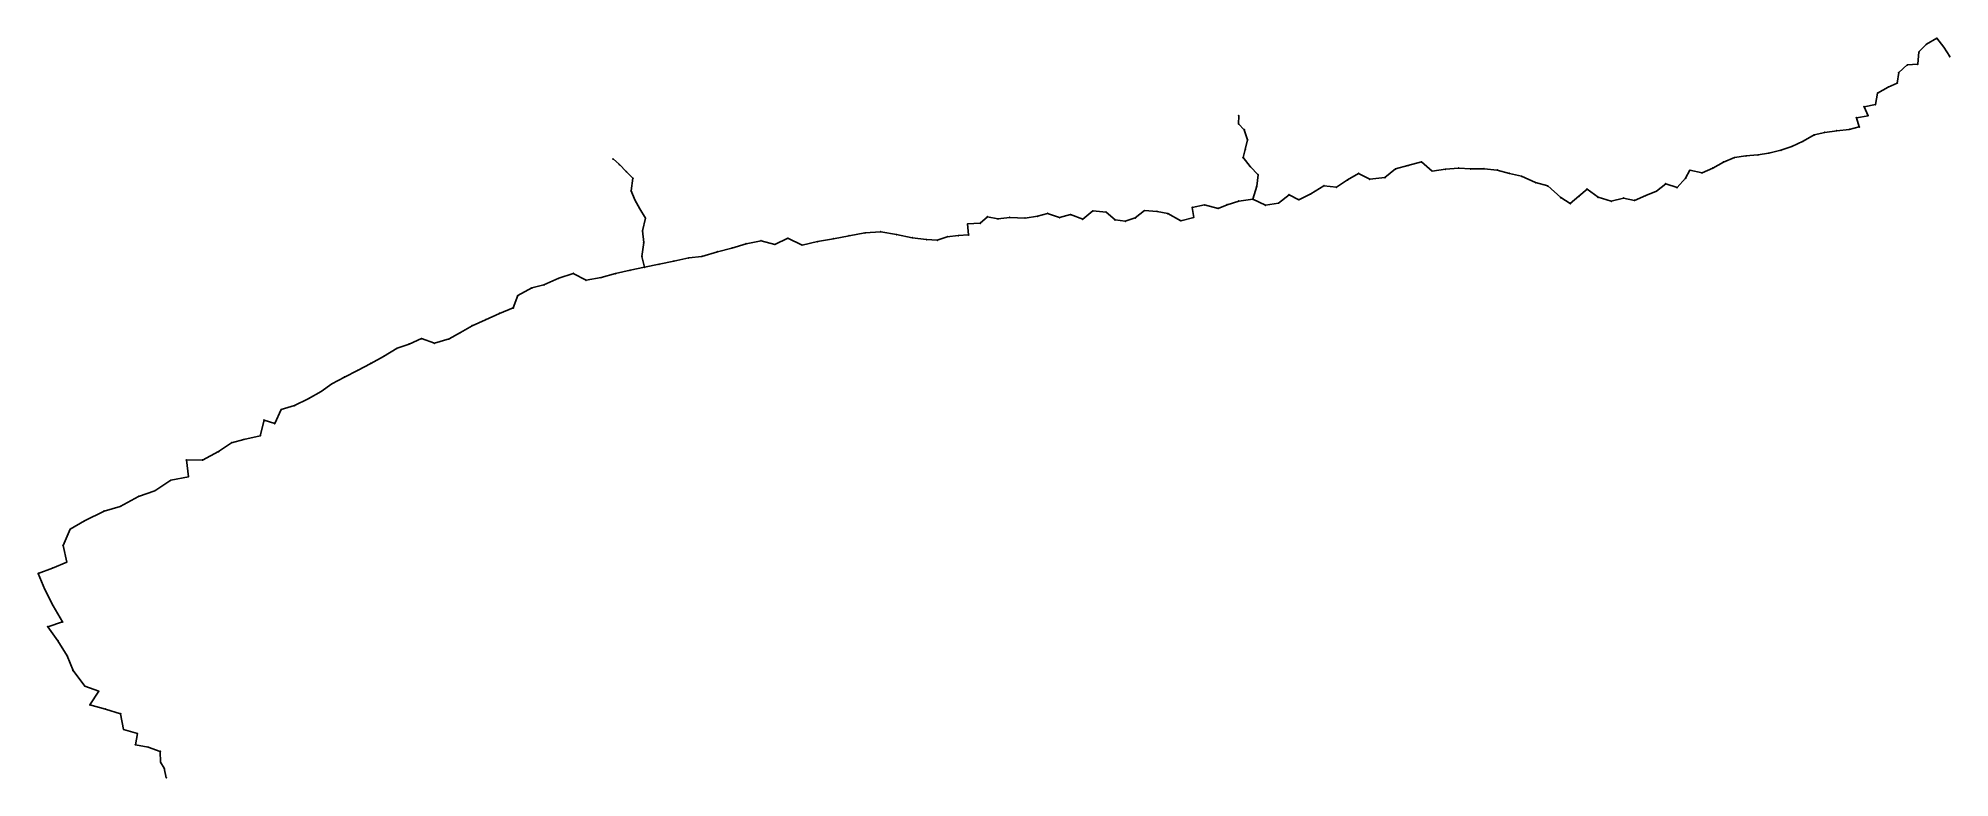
# Model space of a CAD drawing. Extents: x 321977 to 672973, y 4656206 to 4750422.
# Drawn here: x 571519 to 672973, y 4711154 to 4750422 of the extents above.
import ezdxf

# ---------------------------------------------------------------- set-up
doc = ezdxf.new("R2010")
doc.units = 0
doc.header["$MEASUREMENT"] = 0
doc.layers.add('MESH_NDSTRNGS', color=17, linetype='CONTINUOUS')

msp = doc.modelspace()

# ---------------------------------------------------------------- linework, layer by layer
at = {"layer": 'MESH_NDSTRNGS', "color": 17}
for points in [[(671737.911, 4750105.96, -1.979), (672290.362, 4750422.43, -0.994)], [(672290.362, 4750422.43, -0.994), (672654.117, 4749948.36, -0.885)], [(671272.357, 4749043.46, -5.147), (671334.55, 4749692.89, -4.492)], [(671334.55, 4749692.89, -4.492), (671737.911, 4750105.96, -1.979)], [(672654.117, 4749948.36, -0.885), (672973.339, 4749448.27, 0.526)], [(670184.76, 4748043.05, -8.174), (670265.219, 4748601.65, -7.125)], [(670265.219, 4748601.65, -7.125), (670716.981, 4749002.08, -6.772)], [(670716.981, 4749002.08, -6.772), (671272.357, 4749043.46, -5.147)], [(669026.28, 4746897.26, -9.975), (669138.11, 4747512.03, -7.734)], [(669138.11, 4747512.03, -7.734), (669706.503, 4747825.74, -7.995)], [(669706.503, 4747825.74, -7.995), (670184.76, 4748043.05, -8.174)], [(635225.271, 4745876.03, 0.223), (635236.145, 4746309.12, 0.427)], [(668021.481, 4746198.88, -7.557), (668633.495, 4746303.84, -9.842)], [(668167.139, 4745711.83, -8.475), (668021.481, 4746198.88, -7.557)], [(668421.866, 4746782.49, -8.052), (669026.28, 4746897.26, -9.975)], [(668633.495, 4746303.84, -9.842), (668421.866, 4746782.49, -8.052)], [(635525.031, 4745559.06, -4.165), (635225.271, 4745876.03, 0.223)], [(635707.87, 4745025.72, -11.095), (635525.031, 4745559.06, -4.165)], [(665188.252, 4744955.26, -13.324), (665777.25, 4745287.52, -12.602)], [(665777.25, 4745287.52, -12.602), (666338.671, 4745416.48, -11.969)], [(666338.671, 4745416.48, -11.969), (666979.189, 4745506.58, -11.543)], [(666979.189, 4745506.58, -11.543), (667637.519, 4745582.27, -9.816)], [(667637.519, 4745582.27, -9.816), (668167.139, 4745711.83, -8.475)], [(635463.149, 4744088.86, -12.431), (635577.902, 4744513.6, -12.317)], [(635843.352, 4743610.23, -12.476), (635463.149, 4744088.86, -12.431)], [(635577.902, 4744513.6, -12.317), (635707.87, 4745025.72, -11.095)], [(660963.754, 4743842.41, -14.319), (661539.407, 4744087.25, -11.884)], [(661539.407, 4744087.25, -11.884), (662153.709, 4744172.21, -9.325)], [(662153.709, 4744172.21, -9.325), (662789.436, 4744223.5, -13.582)], [(662789.436, 4744223.5, -13.582), (663370.905, 4744323.99, -14.575)], [(663370.905, 4744323.99, -14.575), (664007.756, 4744469.59, -14.275)], [(664007.756, 4744469.59, -14.275), (664599.039, 4744680.15, -13.745)], [(664599.039, 4744680.15, -13.745), (665188.252, 4744955.26, -13.324)], [(602031.042, 4744010.47, 0.245), (602361.259, 4743716.4, -2.447)], [(602361.259, 4743716.4, -2.447), (602731.428, 4743340.01, -5.927)], [(602731.428, 4743340.01, -5.927), (603080.928, 4742986.67, -10.422)], [(636262.465, 4743174.25, -11.476), (635843.352, 4743610.23, -12.476)], [(636190.912, 4742558.5, -11.955), (636262.465, 4743174.25, -11.476)], [(641008.281, 4742902.29, -17.675), (641592.497, 4743243.82, -17.476)], [(641592.497, 4743243.82, -17.476), (642191.485, 4742933.44, -18.061)], [(642191.485, 4742933.44, -18.061), (642995.317, 4743025.32, -18.209)], [(642995.317, 4743025.32, -18.209), (643560.284, 4743480.88, -16.974)], [(643560.284, 4743480.88, -16.974), (644211.547, 4743662.25, -16.395)], [(644211.547, 4743662.25, -16.395), (644934.28, 4743856.23, -16.196)], [(644934.28, 4743856.23, -16.196), (645498.283, 4743365.72, -17.619)], [(645498.283, 4743365.72, -17.619), (646207.842, 4743464.03, -15.408)], [(646207.842, 4743464.03, -15.408), (646906.605, 4743528.67, -16.476)], [(646906.605, 4743528.67, -16.476), (647550.612, 4743486.86, -16.491)], [(647550.612, 4743486.86, -16.491), (648255.822, 4743494.81, -16.822)], [(648255.822, 4743494.81, -16.822), (648952.45, 4743423.49, -16.921)], [(648952.45, 4743423.49, -16.921), (649603.73, 4743245, -16.877)], [(649603.73, 4743245, -16.877), (650243.967, 4743092.96, -16.476)], [(650243.967, 4743092.96, -16.476), (650991.181, 4742760.71, -16.663)], [(658948.178, 4742988.48, -15.776), (659185.409, 4743415.82, -15.178)], [(659185.409, 4743415.82, -15.178), (659828.819, 4743266.19, -15.454)], [(659828.819, 4743266.19, -15.454), (660391.567, 4743525.22, -14.943)], [(660391.567, 4743525.22, -14.943), (660963.754, 4743842.41, -14.319)], [(603080.928, 4742986.67, -10.422), (602983.468, 4742310.77, -10.761)], [(602983.468, 4742310.77, -10.761), (603183.333, 4741839.25, -11.459)], [(635984.721, 4741872.09, -12.748), (636190.912, 4742558.5, -11.955)], [(637351.087, 4741666.82, -14.982), (637907.418, 4742113.23, -15.586)], [(637907.418, 4742113.23, -15.586), (638425.233, 4741845.49, -16.482)], [(638425.233, 4741845.49, -16.482), (639053.495, 4742152.73, -16.876)], [(639053.495, 4742152.73, -16.876), (639756.916, 4742585.8, -17.247)], [(639756.916, 4742585.8, -17.247), (640416.26, 4742513.46, -17.868)], [(640416.26, 4742513.46, -17.868), (641008.281, 4742902.29, -17.675)], [(650991.181, 4742760.71, -16.663), (651634.476, 4742577.35, -16.681)], [(651634.476, 4742577.35, -16.681), (652327.28, 4741956.94, -17.111)], [(652834.304, 4741643.16, -17.431), (653294.505, 4742031.03, -17.476)], [(653294.505, 4742031.03, -17.476), (653724.537, 4742411.67, -17.343)], [(653724.537, 4742411.67, -17.343), (654306.549, 4741976.67, -14.964)], [(656232.547, 4741807.02, -16.803), (656833.944, 4742068.48, -16.638)], [(656833.944, 4742068.48, -16.638), (657411.245, 4742309.64, -16.509)], [(657411.245, 4742309.64, -16.509), (657902.285, 4742697.3, -16.076)], [(657902.285, 4742697.3, -16.076), (658504.121, 4742493.87, -16.245)], [(658504.121, 4742493.87, -16.245), (658948.178, 4742988.48, -15.776)], [(603183.333, 4741839.25, -11.459), (603451.86, 4741361.66, -11.354)], [(603451.86, 4741361.66, -11.354), (603748.619, 4740876.17, -8.405)], [(624562.66, 4740967.39, -17.871), (625087.887, 4741122.98, -17.637)], [(624562.66, 4740967.39, -17.871), (625087.887, 4741122.98, -17.637)], [(625087.887, 4741122.98, -17.637), (625725.315, 4740901.51, -18.155)], [(625087.887, 4741122.98, -17.637), (625725.315, 4740901.51, -18.155)], [(625725.315, 4740901.51, -18.155), (626310.157, 4741058.92, -17.816)], [(625725.315, 4740901.51, -18.155), (626310.157, 4741058.92, -17.816)], [(626310.157, 4741058.92, -17.816), (626959.068, 4740809.41, -18.521)], [(626310.157, 4741058.92, -17.816), (626959.068, 4740809.41, -18.521)], [(626959.068, 4740809.41, -18.521), (627494.453, 4741248.89, -18.272)], [(626959.068, 4740809.41, -18.521), (627494.453, 4741248.89, -18.272)], [(627494.453, 4741248.89, -18.272), (628198.436, 4741188.53, -18.565)], [(627494.453, 4741248.89, -18.272), (628198.436, 4741188.53, -18.565)], [(628198.436, 4741188.53, -18.565), (628672.861, 4740776.81, -18.476)], [(628198.436, 4741188.53, -18.565), (628672.861, 4740776.81, -18.476)], [(629742.693, 4740884.35, -18.476), (630229.89, 4741268.93, -18.458)], [(629742.693, 4740884.35, -18.476), (630229.89, 4741268.93, -18.458)], [(630229.89, 4741268.93, -18.458), (630902.836, 4741228.46, -18.52)], [(630229.89, 4741268.93, -18.458), (630902.836, 4741228.46, -18.52)], [(630902.836, 4741228.46, -18.52), (631467.45, 4741109.4, -18.148)], [(630902.836, 4741228.46, -18.52), (631467.45, 4741109.4, -18.148)], [(631467.45, 4741109.4, -18.148), (632169.63, 4740726.7, -15.266)], [(631467.45, 4741109.4, -18.148), (632169.63, 4740726.7, -15.266)], [(632771.913, 4741436.9, -15.371), (633421.787, 4741569.28, -13.846)], [(632771.913, 4741436.9, -15.371), (633421.787, 4741569.28, -13.846)], [(632845.133, 4740909.72, -14.454), (632771.913, 4741436.9, -15.371)], [(632845.133, 4740909.72, -14.454), (632771.913, 4741436.9, -15.371)], [(633421.787, 4741569.28, -13.846), (634137.304, 4741381.45, -13.496)], [(633421.787, 4741569.28, -13.846), (634137.304, 4741381.45, -13.496)], [(634137.304, 4741381.45, -13.496), (634614.696, 4741576.11, -13.425)], [(634137.304, 4741381.45, -13.496), (634614.696, 4741576.11, -13.425)], [(634614.696, 4741576.11, -13.425), (635232.835, 4741775.22, -12.976)], [(634614.696, 4741576.11, -13.425), (635232.835, 4741775.22, -12.976)], [(635232.835, 4741775.22, -12.976), (635984.721, 4741872.09, -12.748)], [(635232.835, 4741775.22, -12.976), (635984.721, 4741872.09, -12.748)], [(635984.721, 4741872.09, -12.748), (636647.884, 4741552.12, -13.313)], [(636647.884, 4741552.12, -13.313), (637351.087, 4741666.82, -14.982)], [(652327.28, 4741956.94, -17.111), (652834.304, 4741643.16, -17.431)], [(654306.549, 4741976.67, -14.964), (655005.994, 4741769.54, -16.623)], [(655005.994, 4741769.54, -16.623), (655658.096, 4741931.17, -16.476)], [(655658.096, 4741931.17, -16.476), (656232.547, 4741807.02, -16.803)], [(603748.619, 4740876.17, -8.405), (603596.554, 4740192.64, -4.853)], [(603596.554, 4740192.64, -4.853), (603655.045, 4739579.7, -4.728)], [(614558.459, 4739931.67, -17.682), (615394.61, 4740085.86, -15.099)], [(614558.459, 4739931.67, -17.682), (615394.61, 4740085.86, -15.099)], [(615394.61, 4740085.86, -15.099), (616236.682, 4740149.61, -17.263)], [(615394.61, 4740085.86, -15.099), (616236.682, 4740149.61, -17.263)], [(616236.682, 4740149.61, -17.263), (617072.707, 4739998.04, -17.998)], [(616236.682, 4740149.61, -17.263), (617072.707, 4739998.04, -17.998)], [(617072.707, 4739998.04, -17.998), (617904.924, 4739823.85, -18.468)], [(617072.707, 4739998.04, -17.998), (617904.924, 4739823.85, -18.468)], [(620345.337, 4739941.65, -18.477), (620893.29, 4739981.66, -18.262)], [(620345.337, 4739941.65, -18.477), (620893.29, 4739981.66, -18.262)], [(620848.048, 4740560.17, -17.342), (621512.614, 4740595.19, -17.477)], [(620848.048, 4740560.17, -17.342), (621512.614, 4740595.19, -17.477)], [(620893.29, 4739981.66, -18.262), (620848.048, 4740560.17, -17.342)], [(620893.29, 4739981.66, -18.262), (620848.048, 4740560.17, -17.342)], [(621512.614, 4740595.19, -17.477), (621899.997, 4740945.05, -16.623)], [(621512.614, 4740595.19, -17.477), (621899.997, 4740945.05, -16.623)], [(621899.997, 4740945.05, -16.623), (622458.07, 4740827.59, -16.953)], [(621899.997, 4740945.05, -16.623), (622458.07, 4740827.59, -16.953)], [(622458.07, 4740827.59, -16.953), (623081.636, 4740909.44, -16.733)], [(622458.07, 4740827.59, -16.953), (623081.636, 4740909.44, -16.733)], [(623081.636, 4740909.44, -16.733), (623893.306, 4740872.15, -17.506)], [(623081.636, 4740909.44, -16.733), (623893.306, 4740872.15, -17.506)], [(623893.306, 4740872.15, -17.506), (624562.66, 4740967.39, -17.871)], [(623893.306, 4740872.15, -17.506), (624562.66, 4740967.39, -17.871)], [(628672.861, 4740776.81, -18.476), (629213.132, 4740708.03, -18.476)], [(628672.861, 4740776.81, -18.476), (629213.132, 4740708.03, -18.476)], [(629213.132, 4740708.03, -18.476), (629742.693, 4740884.35, -18.476)], [(629213.132, 4740708.03, -18.476), (629742.693, 4740884.35, -18.476)], [(632169.63, 4740726.7, -15.266), (632845.133, 4740909.72, -14.454)], [(632169.63, 4740726.7, -15.266), (632845.133, 4740909.72, -14.454)], [(603655.045, 4739579.7, -4.728), (603560.195, 4738832.06, -10.072)], [(606743.976, 4738834.28, -17.749), (607564.446, 4739085.85, -17.618)], [(606743.976, 4738834.28, -17.749), (607564.446, 4739085.85, -17.618)], [(607564.446, 4739085.85, -17.618), (608339.124, 4739280.75, -17.677)], [(607564.446, 4739085.85, -17.618), (608339.124, 4739280.75, -17.677)], [(608339.124, 4739280.75, -17.677), (609087.647, 4739506.74, -17.611)], [(608339.124, 4739280.75, -17.677), (609087.647, 4739506.74, -17.611)], [(609087.647, 4739506.74, -17.611), (609881.911, 4739668.21, -17.986)], [(609087.647, 4739506.74, -17.611), (609881.911, 4739668.21, -17.986)], [(609881.911, 4739668.21, -17.986), (610615.049, 4739472.06, -18.477)], [(609881.911, 4739668.21, -17.986), (610615.049, 4739472.06, -18.477)], [(610615.049, 4739472.06, -18.477), (611298.843, 4739798.81, -18.584)], [(610615.049, 4739472.06, -18.477), (611298.843, 4739798.81, -18.584)], [(611298.843, 4739798.81, -18.584), (612058.073, 4739436.22, -19.077)], [(611298.843, 4739798.81, -18.584), (612058.073, 4739436.22, -19.077)], [(612058.073, 4739436.22, -19.077), (612886.441, 4739621.73, -18.929)], [(612058.073, 4739436.22, -19.077), (612886.441, 4739621.73, -18.929)], [(612886.441, 4739621.73, -18.929), (613722.45, 4739776.7, -17.647)], [(612886.441, 4739621.73, -18.929), (613722.45, 4739776.7, -17.647)], [(613722.45, 4739776.7, -17.647), (614558.459, 4739931.67, -17.682)], [(613722.45, 4739776.7, -17.647), (614558.459, 4739931.67, -17.682)], [(617904.924, 4739823.85, -18.468), (618664.229, 4739729.43, -18.577)], [(617904.924, 4739823.85, -18.468), (618664.229, 4739729.43, -18.577)], [(618664.229, 4739729.43, -18.577), (619231.411, 4739693.85, -18.477)], [(618664.229, 4739729.43, -18.577), (619231.411, 4739693.85, -18.477)], [(619231.411, 4739693.85, -18.477), (619763.712, 4739881.63, -18.099)], [(619231.411, 4739693.85, -18.477), (619763.712, 4739881.63, -18.099)], [(619763.712, 4739881.63, -18.099), (620345.337, 4739941.65, -18.477)], [(619763.712, 4739881.63, -18.099), (620345.337, 4739941.65, -18.477)], [(602162.866, 4737925.38, -17.555), (602930.84, 4738105.16, -17.254)], [(602930.84, 4738105.16, -17.254), (603703.494, 4738265.56, -17.177)], [(603560.195, 4738832.06, -10.072), (603703.494, 4738265.56, -17.177)], [(603703.494, 4738265.56, -17.177), (604471.373, 4738422.81, -17.646)], [(603703.494, 4738265.56, -17.177), (604471.373, 4738422.81, -17.646)], [(604471.373, 4738422.81, -17.646), (605253.772, 4738586.45, -17.611)], [(604471.373, 4738422.81, -17.646), (605253.772, 4738586.45, -17.611)], [(605253.772, 4738586.45, -17.611), (606040.665, 4738756.47, -17.477)], [(605253.772, 4738586.45, -17.611), (606040.665, 4738756.47, -17.477)], [(606040.665, 4738756.47, -17.477), (606743.976, 4738834.28, -17.749)], [(606040.665, 4738756.47, -17.477), (606743.976, 4738834.28, -17.749)], [(596965.716, 4736761.44, -16.361), (597721.8, 4737163.79, -16.577)], [(597721.8, 4737163.79, -16.577), (598357.784, 4737319.94, -16.761)], [(598357.784, 4737319.94, -16.761), (599145.787, 4737678.72, -16.821)], [(599145.787, 4737678.72, -16.821), (599912.564, 4737931.65, -16.877)], [(599912.564, 4737931.65, -16.877), (600592.254, 4737573.23, -17.041)], [(600592.254, 4737573.23, -17.041), (601390.958, 4737717.06, -17.577)], [(601390.958, 4737717.06, -17.577), (602162.866, 4737925.38, -17.555)], [(595991.874, 4735810.06, -16.966), (596729.259, 4736104.73, -17.047)], [(596729.259, 4736104.73, -17.047), (596965.716, 4736761.44, -16.361)], [(593929.008, 4734791.56, -17.403), (594544.79, 4735156.16, -17.024)], [(594544.79, 4735156.16, -17.024), (595266.144, 4735477.41, -16.978)], [(595266.144, 4735477.41, -16.978), (595991.874, 4735810.06, -16.966)], [(589847.434, 4733524.55, -16.478), (590565.761, 4733962.68, -16.503)], [(590565.761, 4733962.68, -16.503), (591202.188, 4734184.79, -15.102)], [(591202.188, 4734184.79, -15.102), (591860.879, 4734473.11, -13.383)], [(591860.879, 4734473.11, -13.383), (592545.913, 4734227.94, -17.477)], [(592545.913, 4734227.94, -17.477), (593324.914, 4734454.31, -17.958)], [(593324.914, 4734454.31, -17.958), (593929.008, 4734791.56, -17.403)], [(588468.8, 4732786.01, -15.841), (589166.867, 4733152.87, -16.665)], [(589166.867, 4733152.87, -16.665), (589847.434, 4733524.55, -16.478)], [(586535.995, 4731666.17, -18.478), (587100.383, 4732064.34, -18.043)], [(587100.383, 4732064.34, -18.043), (587773.487, 4732425.45, -14.707)], [(587773.487, 4732425.45, -14.707), (588468.8, 4732786.01, -15.841)], [(584413.107, 4730707.66, -20.157), (585128.394, 4730918.9, -17.699)], [(585128.394, 4730918.9, -17.699), (585850.928, 4731280.19, -18.487)], [(585850.928, 4731280.19, -18.487), (586535.995, 4731666.17, -18.478)], [(583302.87, 4729310.71, -21.749), (583502.436, 4730147.26, -20.526)], [(583502.436, 4730147.26, -20.526), (584072.737, 4729961.33, -19.664)], [(584072.737, 4729961.33, -19.664), (584413.107, 4730707.66, -20.157)], [(581091.359, 4728470.34, -21.564), (581782.34, 4728941.1, -21.311)], [(581782.34, 4728941.1, -21.311), (582437.424, 4729121, -21.378)], [(582437.424, 4729121, -21.378), (583302.87, 4729310.71, -21.749)], [(579493.177, 4727139.81, -22.926), (579384.087, 4728029, -20.478)], [(579384.087, 4728029, -20.478), (580236.919, 4728026.27, -21.498)], [(580236.919, 4728026.27, -21.498), (581091.359, 4728470.34, -21.564)], [(577710.639, 4726390.5, -22.422), (578553.771, 4726954.5, -22.079)], [(578553.771, 4726954.5, -22.079), (579493.177, 4727139.81, -22.926)], [(575875.654, 4725559.78, -19.841), (576847.913, 4726095.32, -20.916)], [(576847.913, 4726095.32, -20.916), (577710.639, 4726390.5, -22.422)], [(573215.337, 4724352.87, -17.51), (573972.652, 4724796.48, -17.688)], [(573972.652, 4724796.48, -17.688), (575010.433, 4725310.98, -19.013)], [(575010.433, 4725310.98, -19.013), (575875.654, 4725559.78, -19.841)], [(572838.068, 4723489.48, -18.627), (573215.337, 4724352.87, -17.51)], [(573035.283, 4722607.22, -21.936), (572838.068, 4723489.48, -18.627)], [(571518.522, 4722006.64, -14.519), (572284.643, 4722292.55, -17.35)], [(571877.536, 4721148.47, -14.355), (571518.522, 4722006.64, -14.519)], [(572284.643, 4722292.55, -17.35), (573035.283, 4722607.22, -21.936)], [(572303.284, 4720285.03, -14.302), (571877.536, 4721148.47, -14.355)], [(572809.121, 4719432.39, -15.027), (572303.284, 4720285.03, -14.302)], [(572027.476, 4719177.68, -12.093), (572809.121, 4719432.39, -15.027)], [(572567.182, 4718425.78, -12.15), (572027.476, 4719177.68, -12.093)], [(573062.889, 4717622.42, -11.57), (572567.182, 4718425.78, -12.15)], [(573366.235, 4716843.66, -10.524), (573062.889, 4717622.42, -11.57)], [(573986.153, 4716024.42, -9.704), (573366.235, 4716843.66, -10.524)], [(574726.977, 4715747.94, -11.226), (573986.153, 4716024.42, -9.704)], [(574258.183, 4715019.59, -8.779), (574726.977, 4715747.94, -11.226)], [(575080.691, 4714804.2, -9.223), (574258.183, 4715019.59, -8.779)], [(575893.337, 4714554.86, -11.689), (575080.691, 4714804.2, -9.223)], [(576044.908, 4713718.73, -8.753), (575893.337, 4714554.86, -11.689)], [(576778.974, 4713500.46, -11.462), (576044.908, 4713718.73, -8.753)], [(576676.24, 4712909.74, -8.498), (576778.974, 4713500.46, -11.462)], [(577352.486, 4712786.05, -11.132), (576676.24, 4712909.74, -8.498)], [(577990.336, 4712553.38, -16.369), (577352.486, 4712786.05, -11.132)], [(578010.865, 4711975.11, -11.933), (577990.336, 4712553.38, -16.369)], [(578209.044, 4711663.42, -4.512), (578010.865, 4711975.11, -11.933)], [(578315.401, 4711154.06, 0.454), (578209.044, 4711663.42, -4.512)]]:
    msp.add_polyline3d(points, dxfattribs=at)
for p in [(672290.362, 4750422.43, -0.994), (672290.362, 4750422.43, -0.994), (671334.55, 4749692.89, -4.492), (671737.911, 4750105.96, -1.979), (672654.117, 4749948.36, -0.885), (672973.339, 4749448.27, 0.526), (670265.219, 4748601.65, -7.125), (670716.981, 4749002.08, -6.772), (671272.357, 4749043.46, -5.147), (669138.11, 4747512.03, -7.734), (669706.503, 4747825.74, -7.995), (670184.76, 4748043.05, -8.174), (635236.145, 4746309.12, 0.427), (668021.481, 4746198.88, -7.557), (668421.866, 4746782.49, -8.052), (668633.495, 4746303.84, -9.842), (669026.28, 4746897.26, -9.975), (635225.271, 4745876.03, 0.223), (635525.031, 4745559.06, -4.165), (665777.25, 4745287.52, -12.602), (666338.671, 4745416.48, -11.969), (666979.189, 4745506.58, -11.543), (667637.519, 4745582.27, -9.816), (668167.139, 4745711.83, -8.475), (635463.149, 4744088.86, -12.431), (635577.902, 4744513.6, -12.317), (635707.87, 4745025.72, -11.095), (661539.407, 4744087.25, -11.884), (662153.709, 4744172.21, -9.325), (662789.436, 4744223.5, -13.582), (663370.905, 4744323.99, -14.575), (664007.756, 4744469.59, -14.275), (664599.039, 4744680.15, -13.745), (665188.252, 4744955.26, -13.324), (602031.042, 4744010.47, 0.245), (602361.259, 4743716.4, -2.447), (602731.428, 4743340.01, -5.927), (635843.352, 4743610.23, -12.476), (636262.465, 4743174.25, -11.476), (641592.497, 4743243.82, -17.476), (642995.317, 4743025.32, -18.209), (643560.284, 4743480.88, -16.974), (644211.547, 4743662.25, -16.395), (644934.28, 4743856.23, -16.196), (645498.283, 4743365.72, -17.619), (646207.842, 4743464.03, -15.408), (646906.605, 4743528.67, -16.476), (647550.612, 4743486.86, -16.491), (648255.822, 4743494.81, -16.822), (648952.45, 4743423.49, -16.921), (649603.73, 4743245, -16.877), (650243.967, 4743092.96, -16.476), (659185.409, 4743415.82, -15.178), (659828.819, 4743266.19, -15.454), (660391.567, 4743525.22, -14.943), (660963.754, 4743842.41, -14.319), (602983.468, 4742310.77, -10.761), (603080.928, 4742986.67, -10.422), (636190.912, 4742558.5, -11.955), (637907.418, 4742113.23, -15.586), (639053.495, 4742152.73, -16.876), (639756.916, 4742585.8, -17.247), (640416.26, 4742513.46, -17.868), (641008.281, 4742902.29, -17.675), (642191.485, 4742933.44, -18.061), (650991.181, 4742760.71, -16.663), (651634.476, 4742577.35, -16.681), (653294.505, 4742031.03, -17.476), (653724.537, 4742411.67, -17.343), (656833.944, 4742068.48, -16.638), (657411.245, 4742309.64, -16.509), (657902.285, 4742697.3, -16.076), (658504.121, 4742493.87, -16.245), (658948.178, 4742988.48, -15.776), (603183.333, 4741839.25, -11.459), (603451.86, 4741361.66, -11.354), (625087.887, 4741122.98, -17.637), (625087.887, 4741122.98, -17.637), (626310.157, 4741058.92, -17.816), (626310.157, 4741058.92, -17.816), (627494.453, 4741248.89, -18.272), (627494.453, 4741248.89, -18.272), (628198.436, 4741188.53, -18.565), (628198.436, 4741188.53, -18.565), (630229.89, 4741268.93, -18.458), (630229.89, 4741268.93, -18.458), (630902.836, 4741228.46, -18.52), (630902.836, 4741228.46, -18.52), (631467.45, 4741109.4, -18.148), (631467.45, 4741109.4, -18.148), (632771.913, 4741436.9, -15.371), (632771.913, 4741436.9, -15.371), (633421.787, 4741569.28, -13.846), (633421.787, 4741569.28, -13.846), (634137.304, 4741381.45, -13.496), (634137.304, 4741381.45, -13.496), (634614.696, 4741576.11, -13.425), (634614.696, 4741576.11, -13.425), (635232.835, 4741775.22, -12.976), (635232.835, 4741775.22, -12.976), (635984.721, 4741872.09, -12.748), (635984.721, 4741872.09, -12.748), (636647.884, 4741552.12, -13.313), (637351.087, 4741666.82, -14.982), (638425.233, 4741845.49, -16.482), (652327.28, 4741956.94, -17.111), (652834.304, 4741643.16, -17.431), (654306.549, 4741976.67, -14.964), (655005.994, 4741769.54, -16.623), (655658.096, 4741931.17, -16.476), (656232.547, 4741807.02, -16.803), (603596.554, 4740192.64, -4.853), (603748.619, 4740876.17, -8.405), (615394.61, 4740085.86, -15.099), (615394.61, 4740085.86, -15.099), (616236.682, 4740149.61, -17.263), (616236.682, 4740149.61, -17.263), (617072.707, 4739998.04, -17.998), (617072.707, 4739998.04, -17.998), (620848.048, 4740560.17, -17.342), (620848.048, 4740560.17, -17.342), (620893.29, 4739981.66, -18.262), (620893.29, 4739981.66, -18.262), (621512.614, 4740595.19, -17.477), (621512.614, 4740595.19, -17.477), (621899.997, 4740945.05, -16.623), (621899.997, 4740945.05, -16.623), (622458.07, 4740827.59, -16.953), (622458.07, 4740827.59, -16.953), (623081.636, 4740909.44, -16.733), (623081.636, 4740909.44, -16.733), (623893.306, 4740872.15, -17.506), (623893.306, 4740872.15, -17.506), (624562.66, 4740967.39, -17.871), (624562.66, 4740967.39, -17.871), (625725.315, 4740901.51, -18.155), (625725.315, 4740901.51, -18.155), (626959.068, 4740809.41, -18.521), (626959.068, 4740809.41, -18.521), (628672.861, 4740776.81, -18.476), (628672.861, 4740776.81, -18.476), (629213.132, 4740708.03, -18.476), (629213.132, 4740708.03, -18.476), (629742.693, 4740884.35, -18.476), (629742.693, 4740884.35, -18.476), (632169.63, 4740726.7, -15.266), (632169.63, 4740726.7, -15.266), (632845.133, 4740909.72, -14.454), (632845.133, 4740909.72, -14.454), (603655.045, 4739579.7, -4.728), (607564.446, 4739085.85, -17.618), (607564.446, 4739085.85, -17.618), (608339.124, 4739280.75, -17.677), (608339.124, 4739280.75, -17.677), (609087.647, 4739506.74, -17.611), (609087.647, 4739506.74, -17.611), (609881.911, 4739668.21, -17.986), (609881.911, 4739668.21, -17.986), (610615.049, 4739472.06, -18.477), (610615.049, 4739472.06, -18.477), (611298.843, 4739798.81, -18.584), (611298.843, 4739798.81, -18.584), (612058.073, 4739436.22, -19.077), (612058.073, 4739436.22, -19.077), (612886.441, 4739621.73, -18.929), (612886.441, 4739621.73, -18.929), (613722.45, 4739776.7, -17.647), (613722.45, 4739776.7, -17.647), (614558.459, 4739931.67, -17.682), (614558.459, 4739931.67, -17.682), (617904.924, 4739823.85, -18.468), (617904.924, 4739823.85, -18.468), (618664.229, 4739729.43, -18.577), (618664.229, 4739729.43, -18.577), (619231.411, 4739693.85, -18.477), (619231.411, 4739693.85, -18.477), (619763.712, 4739881.63, -18.099), (619763.712, 4739881.63, -18.099), (620345.337, 4739941.65, -18.477), (620345.337, 4739941.65, -18.477), (602930.84, 4738105.16, -17.254), (603560.195, 4738832.06, -10.072), (603703.494, 4738265.56, -17.177), (603703.494, 4738265.56, -17.177), (604471.373, 4738422.81, -17.646), (604471.373, 4738422.81, -17.646), (605253.772, 4738586.45, -17.611), (605253.772, 4738586.45, -17.611), (606040.665, 4738756.47, -17.477), (606040.665, 4738756.47, -17.477), (606743.976, 4738834.28, -17.749), (606743.976, 4738834.28, -17.749), (597721.8, 4737163.79, -16.577), (598357.784, 4737319.94, -16.761), (599145.787, 4737678.72, -16.821), (599912.564, 4737931.65, -16.877), (600592.254, 4737573.23, -17.041), (601390.958, 4737717.06, -17.577), (602162.866, 4737925.38, -17.555), (596729.259, 4736104.73, -17.047), (596965.716, 4736761.44, -16.361), (594544.79, 4735156.16, -17.024), (595266.144, 4735477.41, -16.978), (595991.874, 4735810.06, -16.966), (590565.761, 4733962.68, -16.503), (591202.188, 4734184.79, -15.102), (591860.879, 4734473.11, -13.383), (592545.913, 4734227.94, -17.477), (593324.914, 4734454.31, -17.958), (593929.008, 4734791.56, -17.403), (589166.867, 4733152.87, -16.665), (589847.434, 4733524.55, -16.478), (587100.383, 4732064.34, -18.043), (587773.487, 4732425.45, -14.707), (588468.8, 4732786.01, -15.841), (585128.394, 4730918.9, -17.699), (585850.928, 4731280.19, -18.487), (586535.995, 4731666.17, -18.478), (583502.436, 4730147.26, -20.526), (584072.737, 4729961.33, -19.664), (584413.107, 4730707.66, -20.157), (581782.34, 4728941.1, -21.311), (582437.424, 4729121, -21.378), (583302.87, 4729310.71, -21.749), (579384.087, 4728029, -20.478), (580236.919, 4728026.27, -21.498), (581091.359, 4728470.34, -21.564), (578553.771, 4726954.5, -22.079), (579493.177, 4727139.81, -22.926), (576847.913, 4726095.32, -20.916), (577710.639, 4726390.5, -22.422), (573972.652, 4724796.48, -17.688), (575010.433, 4725310.98, -19.013), (575875.654, 4725559.78, -19.841), (573215.337, 4724352.87, -17.51), (572838.068, 4723489.48, -18.627), (571518.522, 4722006.64, -14.519), (572284.643, 4722292.55, -17.35), (573035.283, 4722607.22, -21.936), (571877.536, 4721148.47, -14.355), (572303.284, 4720285.03, -14.302), (572027.476, 4719177.68, -12.093), (572809.121, 4719432.39, -15.027), (572567.182, 4718425.78, -12.15), (573062.889, 4717622.42, -11.57), (573366.235, 4716843.66, -10.524), (573986.153, 4716024.42, -9.704), (574726.977, 4715747.94, -11.226), (574258.183, 4715019.59, -8.779), (575080.691, 4714804.2, -9.223), (575893.337, 4714554.86, -11.689), (576044.908, 4713718.73, -8.753), (576676.24, 4712909.74, -8.498), (576778.974, 4713500.46, -11.462), (577352.486, 4712786.05, -11.132), (577990.336, 4712553.38, -16.369), (578010.865, 4711975.11, -11.933), (578209.044, 4711663.42, -4.512), (578315.401, 4711154.06, 0.454)]:
    msp.add_point(p, dxfattribs=at)

doc.saveas('drawing.dxf')
